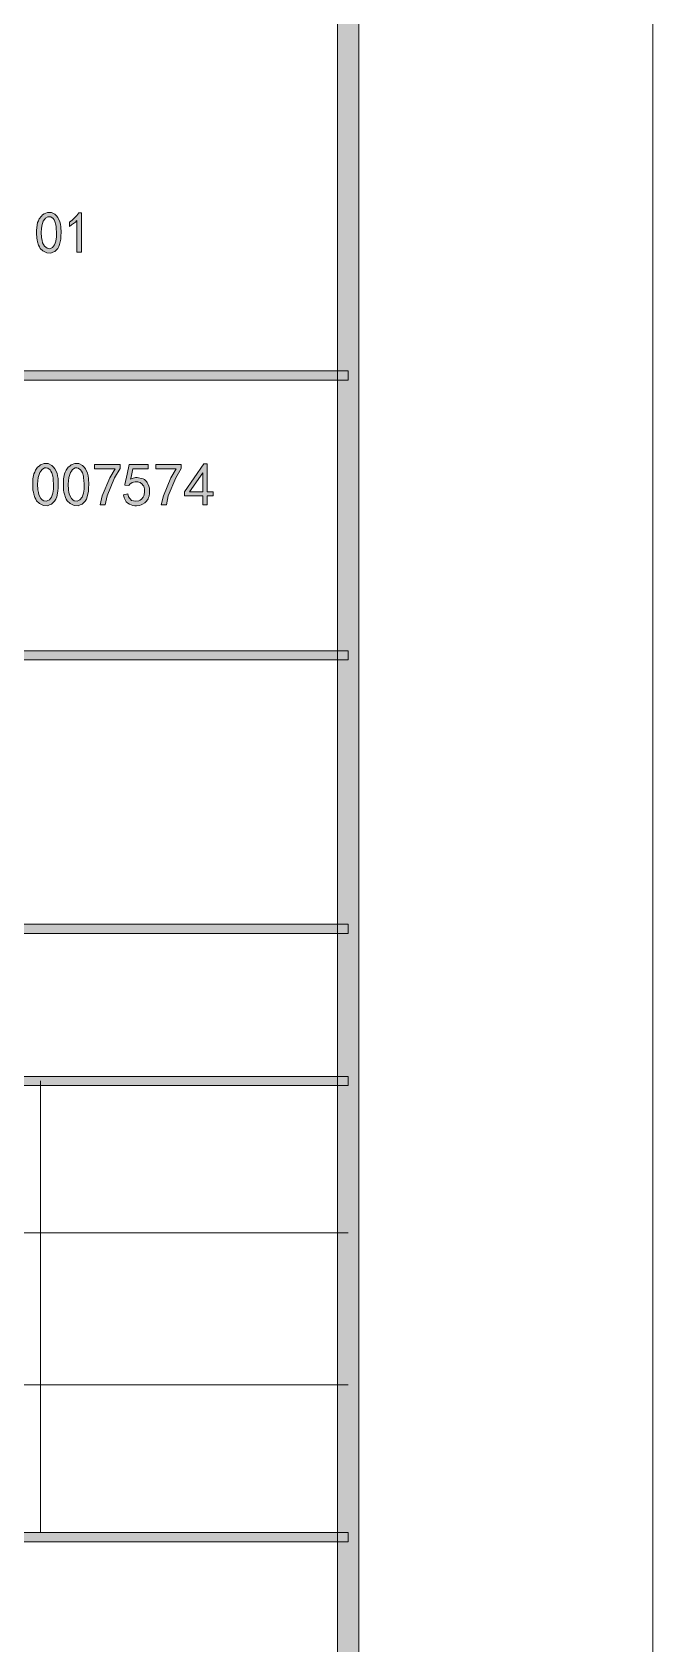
# Model space of a CAD drawing. Header units: millimetres. Extents: x 0 to 586, y 0 to 414.
# Drawn here: x 565.5 to 585.6, y 309.7 to 361.9 of the extents above; entities that cross this region are included whole.
import ezdxf

# ---------------------------------------------------------------- set-up
doc = ezdxf.new("R2010")
doc.units = ezdxf.units.MM

msp = doc.modelspace()

# ---------------------------------------------------------------- hatches: boundary and pattern name
h = msp.add_hatch(color=0)
h.dxf.hatch_style = 2
h.paths.add_polyline_path([(576.117861, 9.514417), (575.429944, 10.205861), (575.429944, 403.877639), (576.117861, 404.569083)])
h = msp.add_hatch(color=0)
h.paths.add_polyline_path([(565.686222, 355.455361), (565.68975, 355.554139), (565.717972, 355.712889), (565.742667, 355.769333), (565.767361, 355.825778), (565.837917, 355.921028), (565.88025, 355.959833), (565.926111, 355.995111), (566.035472, 356.033917), (566.098972, 356.033917), (566.166, 356.033917), (566.278889, 355.981), (566.328278, 355.924556), (566.374139, 355.871639), (566.437639, 355.737583), (566.455278, 355.652917), (566.469389, 355.571778), (566.476444, 355.384806), (566.472917, 355.278972), (566.465861, 355.173139), (566.430583, 355.000278), (566.398833, 354.93325), (566.367083, 354.866222), (566.271833, 354.770972), (566.208333, 354.746278), (566.144833, 354.721583), (566.017833, 354.725111), (565.954333, 354.756861), (565.890833, 354.788611), (565.802639, 354.873278), (565.777944, 354.926194), (565.749722, 354.975583), (565.714444, 355.088472), (565.703861, 355.144917), (565.68975, 355.201361), (565.682694, 355.360111)])
h.paths.add_polyline_path([(565.844972, 355.501222), (565.830861, 355.398917), (565.841444, 355.215472), (565.859083, 355.137861), (565.876722, 355.056722), (565.940222, 354.943833), (565.982556, 354.908556), (566.024889, 354.876806), (566.113083, 354.862694), (566.155417, 354.883861), (566.201278, 354.905028), (566.264778, 354.986167), (566.285944, 355.046139), (566.307111, 355.109639), (566.328278, 355.243694), (566.328278, 355.31425), (566.328278, 355.388333), (566.321222, 355.518861), (566.317694, 355.578833), (566.310639, 355.638806), (566.278889, 355.748167), (566.250667, 355.794028), (566.222444, 355.843417), (566.148361, 355.892806), (566.098972, 355.896333), (566.053111, 355.896333), (565.971972, 355.850472), (565.936694, 355.804611), (565.901417, 355.755222), (565.855556, 355.603528)])
h = msp.add_hatch(color=0)
h.dxf.hatch_style = 2
h.paths.add_polyline_path([(566.987972, 355.772861), (566.942111, 355.723472), (566.818639, 355.63175), (566.744556, 355.585889), (566.744556, 355.727), (566.836278, 355.7905), (566.987972, 355.942194), (567.047944, 356.026861), (567.139667, 356.026861), (567.139667, 354.746278), (566.987972, 354.746278)])
h = msp.add_hatch(color=0)
h.dxf.hatch_style = 2
h.paths.add_polyline_path([(575.772139, 350.901), (575.772139, 350.604667), (541.390417, 350.604667), (541.390417, 350.901)])
h = msp.add_hatch(color=0)
h.paths.add_polyline_path([(565.56275, 347.299139), (565.566278, 347.401444), (565.598028, 347.563722), (565.622722, 347.623694), (565.647417, 347.683667), (565.717972, 347.782444), (565.763833, 347.82125), (565.809694, 347.860056), (565.926111, 347.898861), (565.993139, 347.898861), (566.060167, 347.898861), (566.180111, 347.842417), (566.2295, 347.785972), (566.278889, 347.729528), (566.345917, 347.588417), (566.360028, 347.50375), (566.377667, 347.419083), (566.384722, 347.225056), (566.381194, 347.112167), (566.374139, 347.002806), (566.335333, 346.822889), (566.303583, 346.752333), (566.268306, 346.685306), (566.169528, 346.586528), (566.106028, 346.561833), (566.039, 346.533611), (565.908472, 346.540667), (565.841444, 346.572417), (565.777944, 346.604167), (565.682694, 346.692361), (565.658, 346.745278), (565.629778, 346.801722), (565.590972, 346.914611), (565.580389, 346.974583), (565.566278, 347.034556), (565.559222, 347.196833)])
h.paths.add_polyline_path([(565.725028, 347.345), (565.714444, 347.239167), (565.7215, 347.048667), (565.742667, 346.967528), (565.760306, 346.882861), (565.823806, 346.766444), (565.869667, 346.731167), (565.915528, 346.695889), (566.003722, 346.681778), (566.049583, 346.702944), (566.098972, 346.724111), (566.166, 346.808778), (566.187167, 346.872278), (566.208333, 346.939306), (566.2295, 347.076889), (566.2295, 347.150972), (566.2295, 347.228583), (566.222444, 347.366167), (566.218917, 347.426139), (566.211861, 347.489639), (566.176583, 347.602528), (566.148361, 347.651917), (566.120139, 347.701306), (566.042528, 347.754222), (565.993139, 347.75775), (565.94375, 347.75775), (565.859083, 347.708361), (565.823806, 347.658972), (565.785, 347.609583), (565.739139, 347.450833)])
h = msp.add_hatch(color=0)
h.paths.add_polyline_path([(566.554056, 347.299139), (566.557583, 347.401444), (566.585806, 347.563722), (566.6105, 347.623694), (566.638722, 347.683667), (566.709278, 347.782444), (566.755139, 347.82125), (566.801, 347.860056), (566.917417, 347.898861), (566.984444, 347.898861), (567.051472, 347.898861), (567.167889, 347.842417), (567.220806, 347.785972), (567.270194, 347.729528), (567.337222, 347.588417), (567.351333, 347.50375), (567.365444, 347.419083), (567.376028, 347.225056), (567.368972, 347.112167), (567.365444, 347.002806), (567.326639, 346.822889), (567.294889, 346.752333), (567.259611, 346.685306), (567.160833, 346.586528), (567.097333, 346.561833), (567.030306, 346.533611), (566.899778, 346.540667), (566.83275, 346.572417), (566.765722, 346.604167), (566.674, 346.692361), (566.645778, 346.745278), (566.621083, 346.801722), (566.582278, 346.914611), (566.568167, 346.974583), (566.557583, 347.034556), (566.550528, 347.196833)])
h.paths.add_polyline_path([(566.716333, 347.345), (566.70575, 347.239167), (566.712806, 347.048667), (566.730444, 346.967528), (566.751611, 346.882861), (566.815111, 346.766444), (566.860972, 346.731167), (566.903306, 346.695889), (566.995028, 346.681778), (567.040889, 346.702944), (567.08675, 346.724111), (567.157306, 346.808778), (567.178472, 346.872278), (567.199639, 346.939306), (567.220806, 347.076889), (567.220806, 347.150972), (567.220806, 347.228583), (567.21375, 347.366167), (567.206694, 347.426139), (567.203167, 347.489639), (567.167889, 347.602528), (567.139667, 347.651917), (567.107917, 347.701306), (567.030306, 347.754222), (566.984444, 347.75775), (566.935056, 347.75775), (566.850389, 347.708361), (566.815111, 347.658972), (566.776306, 347.609583), (566.726917, 347.450833)])
h = msp.add_hatch(color=0)
h.dxf.hatch_style = 2
h.paths.add_polyline_path([(567.739389, 346.561833), (567.806417, 346.854639), (568.049833, 347.44025), (568.226222, 347.729528), (567.559472, 347.729528), (567.559472, 347.867111), (568.3885, 347.867111), (568.3885, 347.736583), (568.205056, 347.443778), (567.965167, 346.854639), (567.908722, 346.561833)])
h = msp.add_hatch(color=0)
h.dxf.hatch_style = 2
h.paths.add_polyline_path([(568.635444, 346.925194), (568.663667, 346.819361), (568.755389, 346.702944), (568.822417, 346.692361), (568.885917, 346.681778), (568.995278, 346.692361), (569.034083, 346.720583), (569.076417, 346.745278), (569.132861, 346.808778), (569.1505, 346.851111), (569.168139, 346.889917), (569.18225, 346.981639), (569.18225, 347.031028), (569.178722, 347.083944), (569.1505, 347.168611), (569.125806, 347.203889), (569.101111, 347.239167), (569.037611, 347.285028), (568.998806, 347.295611), (568.96, 347.306194), (568.875333, 347.306194), (568.825944, 347.295611), (568.776556, 347.285028), (568.698944, 347.228583), (568.667194, 347.18625), (568.536667, 347.203889), (568.543722, 347.225056), (568.617806, 347.560194), (568.681306, 347.867111), (569.291611, 347.867111), (569.291611, 347.729528), (568.797722, 347.729528), (568.780083, 347.623694), (568.741278, 347.457889), (568.720111, 347.397917), (568.780083, 347.422611), (568.885917, 347.447306), (568.938833, 347.447306), (568.988222, 347.443778), (569.083472, 347.422611), (569.129333, 347.401444), (569.178722, 347.380278), (569.24575, 347.320306), (569.266917, 347.285028), (569.288083, 347.246222), (569.319833, 347.172139), (569.326889, 347.136861), (569.337472, 347.101583), (569.344528, 347.020444), (569.344528, 346.978111), (569.341, 346.935778), (569.323361, 346.847583), (569.30925, 346.80525), (569.291611, 346.759389), (569.24575, 346.685306), (569.217528, 346.657083), (569.185778, 346.628861), (569.108167, 346.583), (569.065833, 346.565361), (569.019972, 346.547722), (568.917667, 346.533611), (568.861222, 346.537139), (568.80125, 346.540667), (568.691889, 346.583), (568.638972, 346.621806), (568.586056, 346.660611), (568.5155, 346.791139), (568.497861, 346.886389)])
h = msp.add_hatch(color=0)
h.dxf.hatch_style = 2
h.paths.add_polyline_path([(569.718472, 346.561833), (569.789028, 346.854639), (570.032444, 347.44025), (570.205306, 347.729528), (569.542083, 347.729528), (569.542083, 347.867111), (570.367583, 347.867111), (570.367583, 347.736583), (570.187667, 347.443778), (569.947778, 346.854639), (569.887806, 346.561833)])
h = msp.add_hatch(color=0)
h.paths.add_polyline_path([(571.066083, 346.854639), (570.469889, 346.854639), (570.469889, 346.985167), (571.097833, 347.891806), (571.210722, 347.891806), (571.210722, 346.985167), (571.397694, 346.985167), (571.397694, 346.854639), (571.210722, 346.854639), (571.210722, 346.561833), (571.066083, 346.561833)])
h.paths.add_polyline_path([(571.066083, 346.985167), (571.066083, 347.599), (570.632167, 346.985167)])
h = msp.add_hatch(color=0)
h.dxf.hatch_style = 2
h.paths.add_polyline_path([(575.772139, 341.838139), (575.772139, 341.541806), (541.390417, 341.541806), (541.390417, 341.838139)])
h = msp.add_hatch(color=0)
h.dxf.hatch_style = 2
h.paths.add_polyline_path([(575.772139, 332.976361), (575.772139, 332.680028), (541.390417, 332.680028), (541.390417, 332.976361)])
h = msp.add_hatch(color=0)
h.dxf.hatch_style = 2
h.paths.add_polyline_path([(541.291639, 327.75525), (541.291639, 328.048056), (575.772139, 328.048056), (575.772139, 327.75525)])
h = msp.add_hatch(color=0)
h.dxf.hatch_style = 2
h.paths.add_polyline_path([(541.390417, 312.973861), (541.390417, 313.270194), (575.772139, 313.270194), (575.772139, 312.973861)])

# ---------------------------------------------------------------- linework, layer by layer
at = {"color": 0, "lineweight": 0}
for points in [[(0, 0), (585.632278, 0), (585.632278, 414.0835), (0, 414.0835)], [(576.117861, 9.514417), (575.429944, 10.205861), (575.429944, 403.877639), (576.117861, 404.569083)], [(565.686222, 355.455361), (565.68975, 355.554139), (565.717972, 355.712889), (565.742667, 355.769333), (565.767361, 355.825778), (565.837917, 355.921028), (565.88025, 355.959833), (565.926111, 355.995111), (566.035472, 356.033917), (566.098972, 356.033917), (566.166, 356.033917), (566.278889, 355.981), (566.328278, 355.924556), (566.374139, 355.871639), (566.437639, 355.737583), (566.455278, 355.652917), (566.469389, 355.571778), (566.476444, 355.384806), (566.472917, 355.278972), (566.465861, 355.173139), (566.430583, 355.000278), (566.398833, 354.93325), (566.367083, 354.866222), (566.271833, 354.770972), (566.208333, 354.746278), (566.144833, 354.721583), (566.017833, 354.725111), (565.954333, 354.756861), (565.890833, 354.788611), (565.802639, 354.873278), (565.777944, 354.926194), (565.749722, 354.975583), (565.714444, 355.088472), (565.703861, 355.144917), (565.68975, 355.201361), (565.682694, 355.360111)], [(565.844972, 355.501222), (565.830861, 355.398917), (565.841444, 355.215472), (565.859083, 355.137861), (565.876722, 355.056722), (565.940222, 354.943833), (565.982556, 354.908556), (566.024889, 354.876806), (566.113083, 354.862694), (566.155417, 354.883861), (566.201278, 354.905028), (566.264778, 354.986167), (566.285944, 355.046139), (566.307111, 355.109639), (566.328278, 355.243694), (566.328278, 355.31425), (566.328278, 355.388333), (566.321222, 355.518861), (566.317694, 355.578833), (566.310639, 355.638806), (566.278889, 355.748167), (566.250667, 355.794028), (566.222444, 355.843417), (566.148361, 355.892806), (566.098972, 355.896333), (566.053111, 355.896333), (565.971972, 355.850472), (565.936694, 355.804611), (565.901417, 355.755222), (565.855556, 355.603528)], [(566.987972, 355.772861), (566.942111, 355.723472), (566.818639, 355.63175), (566.744556, 355.585889), (566.744556, 355.727), (566.836278, 355.7905), (566.987972, 355.942194), (567.047944, 356.026861), (567.139667, 356.026861), (567.139667, 354.746278), (566.987972, 354.746278)], [(575.772139, 350.901), (575.772139, 350.604667), (541.390417, 350.604667), (541.390417, 350.901)], [(565.56275, 347.299139), (565.566278, 347.401444), (565.598028, 347.563722), (565.622722, 347.623694), (565.647417, 347.683667), (565.717972, 347.782444), (565.763833, 347.82125), (565.809694, 347.860056), (565.926111, 347.898861), (565.993139, 347.898861), (566.060167, 347.898861), (566.180111, 347.842417), (566.2295, 347.785972), (566.278889, 347.729528), (566.345917, 347.588417), (566.360028, 347.50375), (566.377667, 347.419083), (566.384722, 347.225056), (566.381194, 347.112167), (566.374139, 347.002806), (566.335333, 346.822889), (566.303583, 346.752333), (566.268306, 346.685306), (566.169528, 346.586528), (566.106028, 346.561833), (566.039, 346.533611), (565.908472, 346.540667), (565.841444, 346.572417), (565.777944, 346.604167), (565.682694, 346.692361), (565.658, 346.745278), (565.629778, 346.801722), (565.590972, 346.914611), (565.580389, 346.974583), (565.566278, 347.034556), (565.559222, 347.196833)], [(565.725028, 347.345), (565.714444, 347.239167), (565.7215, 347.048667), (565.742667, 346.967528), (565.760306, 346.882861), (565.823806, 346.766444), (565.869667, 346.731167), (565.915528, 346.695889), (566.003722, 346.681778), (566.049583, 346.702944), (566.098972, 346.724111), (566.166, 346.808778), (566.187167, 346.872278), (566.208333, 346.939306), (566.2295, 347.076889), (566.2295, 347.150972), (566.2295, 347.228583), (566.222444, 347.366167), (566.218917, 347.426139), (566.211861, 347.489639), (566.176583, 347.602528), (566.148361, 347.651917), (566.120139, 347.701306), (566.042528, 347.754222), (565.993139, 347.75775), (565.94375, 347.75775), (565.859083, 347.708361), (565.823806, 347.658972), (565.785, 347.609583), (565.739139, 347.450833)], [(566.554056, 347.299139), (566.557583, 347.401444), (566.585806, 347.563722), (566.6105, 347.623694), (566.638722, 347.683667), (566.709278, 347.782444), (566.755139, 347.82125), (566.801, 347.860056), (566.917417, 347.898861), (566.984444, 347.898861), (567.051472, 347.898861), (567.167889, 347.842417), (567.220806, 347.785972), (567.270194, 347.729528), (567.337222, 347.588417), (567.351333, 347.50375), (567.365444, 347.419083), (567.376028, 347.225056), (567.368972, 347.112167), (567.365444, 347.002806), (567.326639, 346.822889), (567.294889, 346.752333), (567.259611, 346.685306), (567.160833, 346.586528), (567.097333, 346.561833), (567.030306, 346.533611), (566.899778, 346.540667), (566.83275, 346.572417), (566.765722, 346.604167), (566.674, 346.692361), (566.645778, 346.745278), (566.621083, 346.801722), (566.582278, 346.914611), (566.568167, 346.974583), (566.557583, 347.034556), (566.550528, 347.196833)], [(566.716333, 347.345), (566.70575, 347.239167), (566.712806, 347.048667), (566.730444, 346.967528), (566.751611, 346.882861), (566.815111, 346.766444), (566.860972, 346.731167), (566.903306, 346.695889), (566.995028, 346.681778), (567.040889, 346.702944), (567.08675, 346.724111), (567.157306, 346.808778), (567.178472, 346.872278), (567.199639, 346.939306), (567.220806, 347.076889), (567.220806, 347.150972), (567.220806, 347.228583), (567.21375, 347.366167), (567.206694, 347.426139), (567.203167, 347.489639), (567.167889, 347.602528), (567.139667, 347.651917), (567.107917, 347.701306), (567.030306, 347.754222), (566.984444, 347.75775), (566.935056, 347.75775), (566.850389, 347.708361), (566.815111, 347.658972), (566.776306, 347.609583), (566.726917, 347.450833)], [(567.739389, 346.561833), (567.806417, 346.854639), (568.049833, 347.44025), (568.226222, 347.729528), (567.559472, 347.729528), (567.559472, 347.867111), (568.3885, 347.867111), (568.3885, 347.736583), (568.205056, 347.443778), (567.965167, 346.854639), (567.908722, 346.561833)], [(568.635444, 346.925194), (568.663667, 346.819361), (568.755389, 346.702944), (568.822417, 346.692361), (568.885917, 346.681778), (568.995278, 346.692361), (569.034083, 346.720583), (569.076417, 346.745278), (569.132861, 346.808778), (569.1505, 346.851111), (569.168139, 346.889917), (569.18225, 346.981639), (569.18225, 347.031028), (569.178722, 347.083944), (569.1505, 347.168611), (569.125806, 347.203889), (569.101111, 347.239167), (569.037611, 347.285028), (568.998806, 347.295611), (568.96, 347.306194), (568.875333, 347.306194), (568.825944, 347.295611), (568.776556, 347.285028), (568.698944, 347.228583), (568.667194, 347.18625), (568.536667, 347.203889), (568.543722, 347.225056), (568.617806, 347.560194), (568.681306, 347.867111), (569.291611, 347.867111), (569.291611, 347.729528), (568.797722, 347.729528), (568.780083, 347.623694), (568.741278, 347.457889), (568.720111, 347.397917), (568.780083, 347.422611), (568.885917, 347.447306), (568.938833, 347.447306), (568.988222, 347.443778), (569.083472, 347.422611), (569.129333, 347.401444), (569.178722, 347.380278), (569.24575, 347.320306), (569.266917, 347.285028), (569.288083, 347.246222), (569.319833, 347.172139), (569.326889, 347.136861), (569.337472, 347.101583), (569.344528, 347.020444), (569.344528, 346.978111), (569.341, 346.935778), (569.323361, 346.847583), (569.30925, 346.80525), (569.291611, 346.759389), (569.24575, 346.685306), (569.217528, 346.657083), (569.185778, 346.628861), (569.108167, 346.583), (569.065833, 346.565361), (569.019972, 346.547722), (568.917667, 346.533611), (568.861222, 346.537139), (568.80125, 346.540667), (568.691889, 346.583), (568.638972, 346.621806), (568.586056, 346.660611), (568.5155, 346.791139), (568.497861, 346.886389)], [(569.718472, 346.561833), (569.789028, 346.854639), (570.032444, 347.44025), (570.205306, 347.729528), (569.542083, 347.729528), (569.542083, 347.867111), (570.367583, 347.867111), (570.367583, 347.736583), (570.187667, 347.443778), (569.947778, 346.854639), (569.887806, 346.561833)], [(571.066083, 346.854639), (570.469889, 346.854639), (570.469889, 346.985167), (571.097833, 347.891806), (571.210722, 347.891806), (571.210722, 346.985167), (571.397694, 346.985167), (571.397694, 346.854639), (571.210722, 346.854639), (571.210722, 346.561833), (571.066083, 346.561833)], [(571.066083, 346.985167), (571.066083, 347.599), (570.632167, 346.985167)], [(575.772139, 341.838139), (575.772139, 341.541806), (541.390417, 341.541806), (541.390417, 341.838139)], [(575.772139, 332.976361), (575.772139, 332.680028), (541.390417, 332.680028), (541.390417, 332.976361)], [(541.291639, 327.75525), (541.291639, 328.048056), (575.772139, 328.048056), (575.772139, 327.75525)], [(541.390417, 312.973861), (541.390417, 313.270194), (575.772139, 313.270194), (575.772139, 312.973861)]]:
    msp.add_lwpolyline(points, close=True, dxfattribs=at)
for points in [[(565.809694, 327.899889), (565.809694, 313.259611)], [(541.291639, 322.975111), (575.772139, 322.975111)], [(541.291639, 318.050333), (575.772139, 318.050333)]]:
    msp.add_lwpolyline(points, dxfattribs=at)

doc.saveas('drawing.dxf')
